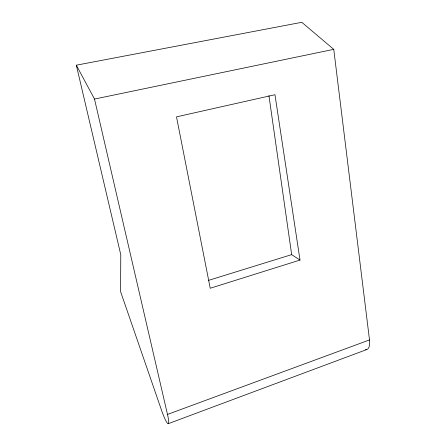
<?xml version="1.0" encoding="UTF-8"?>
<svg xmlns="http://www.w3.org/2000/svg" width="446" height="446" viewBox="0 0 446 446"><rect width="100%" height="100%" fill="white"/><g stroke="black" fill="none" stroke-linecap="round" stroke-linejoin="round"><path stroke-width="0.67" d="M168.209 423.7L366.679 349.586M167.495 414.423L369.505 339.93L333.753 49.344L301.791 22.3L76.327 65.194L120.771 254.727L120.604 291.678L161.458 410.047A18.933 2.425 72.5 0 0 167.774 423.549A18.933 2.425 72.5 0 0 167.495 414.423L94.502 99.062L76.327 65.194M300.007 260.068L210.222 288.25L176.499 116.863L274.97 94.725L300.007 260.068L291.667 254.633L268.938 95.656M208.466 280.4L291.667 254.633M94.502 99.062L333.753 49.344M369.505 339.93A17.104 7.064 68.3 0 1 365.447 349.709"/></g></svg>
